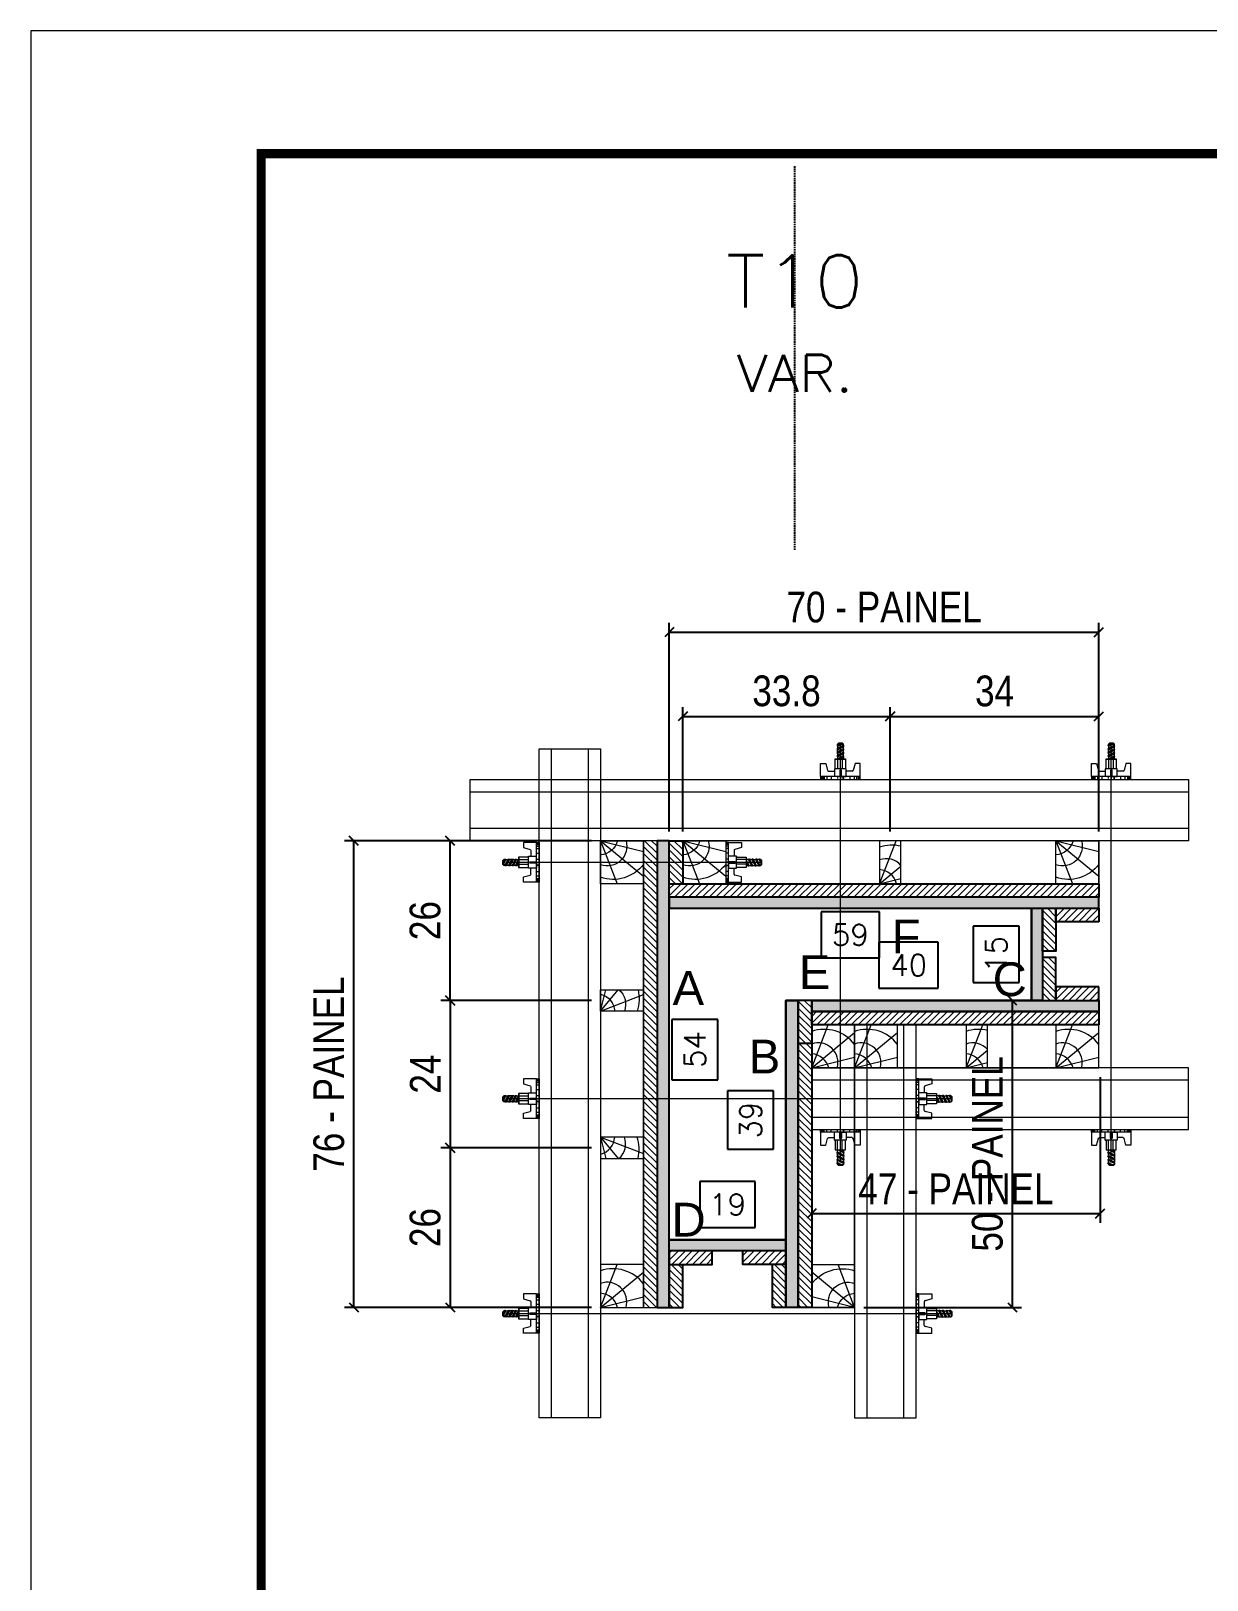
# Model space of a CAD drawing. Extents: x 14400 to 27878, y -21631 to 6985.
# Drawn here: x 14400 to 14783, y -9600 to -9095 of the extents above; entities that cross this region are included whole.
import ezdxf
from ezdxf.enums import TextEntityAlignment as Align

# ---------------------------------------------------------------- set-up
doc = ezdxf.new("R2010")
doc.units = 0
doc.linetypes.add('DASHED', pattern=[0.75, 0.5, -0.25])
doc.linetypes.add('HIDDEN', pattern=[0.375, 0.25, -0.125])
for name, color, linetype in [('CHAPA', 1, 'Continuous'), ('COTA', 241, 'Continuous'), ('MEIO_PONT', 93, 'Continuous'), ('Painéis', 200, 'Continuous'), ('SARRAFO', 251, 'Continuous'), ('Texto de Titulo', 7, 'Continuous'), ('Texto Qtd Sarr', 242, 'Continuous'), ('TEXTO_GERAL', 7, 'Continuous')]:
    doc.layers.add(name, color=color, linetype=linetype)
for name, color, linetype, lineweight in [('Folhas', 255, 'Continuous', 9), ('Hachura', 251, 'Continuous', 9), ('Madeira', 126, 'Continuous', 18), ('Perfil Metálico', 224, 'Continuous', 18), ('SARRAFO DE PRESSAO', 251, 'DASHED', 9), ('Texto Seção', 7, 'Continuous', 15)]:
    doc.layers.add(name, color=color, linetype=linetype, lineweight=lineweight)
doc.styles.add('ARIAL', font='arial.ttf')
doc.styles.add('COTA TECNICA 2X', font='techl___.ttf', dxfattribs={"height": 10})
doc.styles.add('ROMANS', font='romans.shx')
doc.dimstyles.new('SECAO PILAR', dxfattribs={"dimtxt": 10, "dimasz": 3, "dimexe": 3, "dimexo": 3, "dimgap": 3, "dimtad": 1, "dimdec": 1, "dimlfac": 0.5, "dimzin": 12, "dimdsep": 46, "dimtxsty": 'COTA TECNICA 2X', "dimblk1": 'OBLIQUE', "dimblk2": 'OBLIQUE', "dimsah": 1, "dimcen": 0.9, "dimclrd": 256, "dimclre": 256, "dimclrt": 256, "dimadec": 1, "dimazin": 3, "dimtfac": 1, "dimtdec": 1, "dimtmove": 0, "dimatfit": 3, "dimfxl": 1, "dimtolj": 1, "dimtzin": 12, "dimarcsym": 0})
doc.dimstyles.new('SECÇÃO 2', dxfattribs={"dimtxt": 7, "dimasz": 6, "dimexe": 0.18, "dimexo": 2, "dimgap": -4, "dimtad": 3, "dimdec": 1, "dimlfac": 0.5, "dimzin": 12, "dimdsep": 46, "dimtxsty": 'ROMANS', "dimblk": 'ARCHTICK', "dimcen": 0.09, "dimse1": 1, "dimse2": 1, "dimsd1": 1, "dimsd2": 1, "dimclrd": 180, "dimclre": 5, "dimclrt": 1, "dimadec": 0, "dimazin": 3, "dimtfac": 1, "dimtdec": 1, "dimtofl": 0, "dimtmove": 0, "dimatfit": 3, "dimldrblk": 'ARCHTICK', "dimfxl": 1, "dimtolj": 1, "dimtzin": 0, "dimarcsym": 0})
pattern_1 = [(135, (-8283.431, -219.1968), (-1.12253202, -1.12253202), [])]
pattern_2 = [(225, (5155.0253, -32252.9568), (1.12253202, -1.12253202), [])]
pattern_3 = [(45, (23871.929, 13424.2595), (-1.12253202, 1.12253202), [])]
pattern_4 = [(315, (37633.3853, -18613.1005), (1.12253202, 1.12253202), [])]
pattern_5 = [(135, (-8275.031, -235.1968), (-1.12253202, -1.12253202), [])]

# ---------------------------------------------------------------- blocks, each defined once
blk = doc.blocks.new('9999999999')
at = {"layer": 'Folhas'}
blk.add_lwpolyline([(98138.98, 34190.21), (99623.98, 34190.21), (99623.98, 35240.21), (98138.98, 35240.21)], close=True, dxfattribs=at)
at = {"layer": 'Folhas', "color": 30, "const_width": 3}
blk.add_lwpolyline([(98213.98, 34230.21), (99583.98, 34230.21), (99583.98, 35200.21), (98213.98, 35200.21)], close=True, dxfattribs=at)
blk = doc.blocks.new('PONTALETE')
at = {"layer": 'Madeira'}
for q in [(2.71, 7), (7, 5.76), (7, 1.74)]:
    blk.add_line((0, 0), q, dxfattribs=at)
blk.add_lwpolyline([(0, 0), (7, 0), (7, 7), (0, 7)], close=True, dxfattribs=at)
for centre, radius, start, end in [((2.04, 0.06), 6.23, 37.2818, 109.0913), ((1.09, 0.9), 3.19, 343.603, 109.9847), ((-0.21, -0.78), 3.09, 14.6322, 86.0383)]:
    blk.add_arc(centre, radius, start, end, dxfattribs=at)
blk = doc.blocks.new('*D2696')
at = {"layer": 'COTA', "color": 180, "lineweight": -2, "transparency": 16777216}
for p, q in [((14623.78, -9417.32), (14608.78, -9417.32)), ((14608.78, -9417.32), (14608.78, -9436.98)), ((14623.78, -9436.98), (14623.78, -9417.32)), ((14608.78, -9436.98), (14623.78, -9436.98))]:
    blk.add_line(p, q, dxfattribs=at)
at = {"layer": 'Defpoints', "color": 0, "transparency": 16777216}
for p in [(14607.98, -9381.15), (14627.78, -9381.15), (14607.98, -9489.15)]:
    blk.add_point(p, dxfattribs=at)
at = {"layer": 'COTA', "color": 1, "transparency": 16777216, "insert": (14616.28, -9427.15), "char_height": 7, "attachment_point": 5, "rotation": 90, "style": 'ROMANS'}
blk.add_mtext('\\A1;54', dxfattribs=at)
blk = doc.blocks.new('_ArchTick')
at = {"color": 0, "linetype": 'ByBlock', "const_width": 0.15}
blk.add_lwpolyline([(-0.5, -0.5), (0.5, 0.5)], dxfattribs=at)
blk = doc.blocks.new('*D2697')
at = {"layer": 'COTA', "color": 180, "lineweight": -2, "transparency": 16777216}
for p, q in [((14676.48, -9382.28), (14657.48, -9382.28)), ((14657.48, -9382.28), (14657.48, -9397.28)), ((14676.48, -9397.28), (14676.48, -9382.28)), ((14657.48, -9397.28), (14676.48, -9397.28))]:
    blk.add_line(p, q, dxfattribs=at)
at = {"layer": 'Defpoints', "color": 0, "transparency": 16777216}
for p in [(14607.98, -9381.15), (14725.98, -9381.15), (14725.98, -9401.28)]:
    blk.add_point(p, dxfattribs=at)
at = {"layer": 'COTA', "color": 1, "transparency": 16777216, "insert": (14666.98, -9389.78), "char_height": 7, "attachment_point": 5, "style": 'ROMANS'}
blk.add_mtext('\\A1;59', dxfattribs=at)
blk = doc.blocks.new('*D2698')
at = {"layer": 'COTA', "color": 180, "lineweight": -2, "transparency": 16777216}
for p, q in [((14695.64, -9392.15), (14676.31, -9392.15)), ((14676.31, -9392.15), (14676.31, -9407.15)), ((14695.64, -9407.15), (14695.64, -9392.15)), ((14676.31, -9407.15), (14695.64, -9407.15))]:
    blk.add_line(p, q, dxfattribs=at)
at = {"layer": 'Defpoints', "color": 0, "transparency": 16777216}
for p in [(14645.98, -9411.15), (14725.98, -9411.15), (14725.98, -9411.15)]:
    blk.add_point(p, dxfattribs=at)
at = {"layer": 'COTA', "color": 1, "transparency": 16777216, "insert": (14685.98, -9399.65), "char_height": 7, "attachment_point": 5, "style": 'ROMANS'}
blk.add_mtext('\\A1;40', dxfattribs=at)
blk = doc.blocks.new('*D2699')
at = {"layer": 'COTA', "color": 180, "lineweight": -2, "transparency": 16777216}
for p, q in [((14721.98, -9386.98), (14706.98, -9386.98)), ((14706.98, -9386.98), (14706.98, -9405.32)), ((14721.98, -9405.32), (14721.98, -9386.98)), ((14706.98, -9405.32), (14721.98, -9405.32))]:
    blk.add_line(p, q, dxfattribs=at)
at = {"layer": 'Defpoints', "color": 0, "transparency": 16777216}
for p in [(14725.98, -9381.15), (14725.98, -9411.15), (14725.98, -9411.15)]:
    blk.add_point(p, dxfattribs=at)
at = {"layer": 'COTA', "color": 1, "transparency": 16777216, "insert": (14714.48, -9396.15), "char_height": 7, "attachment_point": 5, "rotation": 90, "style": 'ROMANS'}
blk.add_mtext('\\A1;15', dxfattribs=at)
blk = doc.blocks.new('*D2700')
at = {"layer": 'COTA', "color": 180, "lineweight": -2, "transparency": 16777216}
for p, q in [((14635.98, -9470.15), (14617.98, -9470.15)), ((14617.98, -9470.15), (14617.98, -9485.15)), ((14635.98, -9485.15), (14635.98, -9470.15)), ((14617.98, -9485.15), (14635.98, -9485.15))]:
    blk.add_line(p, q, dxfattribs=at)
at = {"layer": 'Defpoints', "color": 0, "transparency": 16777216}
for p in [(14607.98, -9489.15), (14607.98, -9489.15), (14645.98, -9489.15)]:
    blk.add_point(p, dxfattribs=at)
at = {"layer": 'COTA', "color": 1, "transparency": 16777216, "insert": (14626.98, -9477.65), "char_height": 7, "attachment_point": 5, "style": 'ROMANS'}
blk.add_mtext('\\A1;19', dxfattribs=at)
blk = doc.blocks.new('C')
at = {"layer": 'Hachura', "color": 0}
for p, q in [((0, 3.22), (0, -3.22)), ((0.45, 3.22), (0, 3.22)), ((0.46, 3.16), (0, 3.16)), ((0.46, 3.05), (0, 3.05)), ((0.46, 2.88), (0, 2.88)), ((0, 2.75), (0, -1.16)), ((0.46, 2.65), (0, 2.65)), ((0.45, -3.23), (0.45, 3.22)), ((0.45, 3.22), (2.58, 3.22)), ((2.58, 3.22), (2.58, 2.39)), ((0.46, 2.23), (0, 2.23)), ((0.46, 1.51), (0, 1.51)), ((0.39, 0.49), (0.17, 0.49)), ((1.74, 0.97), (0.45, 0.97)), ((1.45, 0.1), (0.45, 0.1)), ((1.35, 1.94), (1.35, 0.96)), ((2.58, 2.39), (1.47, 2.09)), ((1.74, -0.97), (1.74, 0.97)), ((1.74, 0.97), (1.74, 0.84)), ((1.74, 0.97), (1.74, 0.84)), ((1.74, 0.84), (3.35, 0.84)), ((3.35, 0.45), (1.74, 0.45)), ((3.32, 0.84), (3.32, -0.84)), ((3.35, 0.84), (3.35, -0.84)), ((3.68, 0.45), (3.35, 0.45)), ((3.84, -0.52), (3.35, 0.45)), ((3.35, 0.06), (3.67, -0.57)), ((3.68, 0.45), (4.16, -0.52)), ((3.72, 0.5), (4.25, -0.57)), ((4.37, -0.55), (3.83, 0.53)), ((4.15, 0.45), (3.93, 0.45)), ((4.42, -0.52), (3.93, 0.45)), ((4.15, 0.45), (4.26, 0.45)), ((4.26, 0.45), (4.74, -0.52)), ((4.3, 0.5), (4.83, -0.57)), ((4.95, -0.55), (4.41, 0.53)), ((4.51, 0.45), (4.84, 0.45)), ((5, -0.52), (4.51, 0.45)), ((4.84, 0.45), (5.32, -0.52)), ((4.88, 0.5), (5.41, -0.57)), ((5.53, -0.55), (4.99, 0.53)), ((5.58, -0.52), (5.09, 0.45)), ((5.42, 0.45), (5.09, 0.45)), ((5.58, -0.52), (5.09, 0.45)), ((5.42, 0.45), (5.74, -0.19)), ((5.46, 0.5), (5.74, -0.07)), ((5.74, 0.19), (5.57, 0.53)), ((5.74, 0.32), (5.68, 0.45)), ((5.68, 0.45), (5.74, 0.45)), ((5.74, 0.45), (5.9, 0.29)), ((5.74, 0.45), (5.74, -0.52)), ((5.9, -0.36), (5.9, 0.29)), ((0.45, 0), (0, 0)), ((0.46, -1.52), (0, -1.52)), ((0.46, -2.23), (0, -2.23)), ((0.08, -0.48), (0.29, -0.48)), ((0.29, -0.48), (0.4, -0.48)), ((0.45, 0), (0.45, -0.97)), ((0.45, -0.16), (1.45, -0.16)), ((0.45, -0.65), (0.45, -0.32)), ((0.45, -3.23), (0.45, -0.65)), ((0.45, -0.97), (1.74, -0.97)), ((1.35, -1.94), (1.35, -0.97)), ((2.58, -2.39), (1.47, -2.1)), ((3.35, -0.32), (1.74, -0.32)), ((3.35, -0.84), (1.74, -0.84)), ((2.58, -3.23), (2.58, -2.39)), ((3.35, -0.07), (3.58, -0.52)), ((3.35, -0.52), (3.58, -0.52)), ((3.84, -0.52), (4.16, -0.52)), ((4.42, -0.52), (4.74, -0.52)), ((4.63, -0.52), (4.74, -0.52)), ((5, -0.52), (5.32, -0.52)), ((5.58, -0.52), (5.74, -0.52)), ((5.74, -0.52), (5.9, -0.36)), ((5.74, -0.52), (5.74, -0.52)), ((0.46, -2.65), (0, -2.65)), ((0.46, -2.88), (0, -2.88)), ((0.46, -3.05), (0, -3.05)), ((0.46, -3.16), (0, -3.16)), ((0, -3.22), (2.57, -3.22))]:
    blk.add_line(p, q, dxfattribs=at)
for centre, radius, start, end in [((1.52, 1.94), 0.161, 104.7436, 180), ((1.44, -0.03), 0.129, 272.695, 87.305), ((3.81, 0.39), 0.143, 25.5688, 154.4312), ((4.39, 0.39), 0.143, 25.5688, 154.4312), ((4.97, 0.39), 0.143, 25.5688, 154.4312), ((5.55, 0.39), 0.143, 25.5688, 154.4312), ((0.17, -0.37), 0.174, 221.744, 317.8592), ((1.52, -1.94), 0.161, 180, 255.2564), ((3.71, -0.4), 0.174, 222.1408, 318.256), ((4.29, -0.4), 0.174, 222.1408, 318.256), ((4.87, -0.4), 0.174, 222.1408, 318.256), ((5.45, -0.4), 0.174, 222.1408, 318.256), ((5.61, -0.4), 0.174, 317.8592, 318.256)]:
    blk.add_arc(centre, radius, start, end, dxfattribs=at)
blk = doc.blocks.new('titulo1')
at = {"layer": 'Defpoints', "color": 252, "linetype": 'HIDDEN', "ltscale": 2}
blk.add_line((0, 0), (0, 125), dxfattribs=at)
at = {"layer": 'Defpoints', "style": 'ROMANS', "oblique": 15}
blk.add_attdef('FOLHA', text='', height=10, dxfattribs=at).set_placement((0, 15.58), align=Align.MIDDLE_CENTER)
at = {"layer": 'Texto Qtd Sarr', "color": 3, "style": 'ROMANS', "oblique": 15}
for tag, height, p in [('TITULO', 17, (0, 71.45)), ('SEÇÃO', 12, (0, 41.55))]:
    blk.add_attdef(tag, text='', height=height, dxfattribs=at).set_placement(p, align=Align.MIDDLE_CENTER)
blk = doc.blocks.new('_Oblique')
at = {"color": 0, "linetype": 'ByBlock', "lineweight": -2}
blk.add_line((-0.5, -0.5), (0.5, 0.5), dxfattribs=at)
blk = doc.blocks.new('*D2701')
at = {"layer": 'COTA', "lineweight": -2, "transparency": 16777216}
for p, q in [((14582.58, -9359.15), (14502.18, -9359.15)), ((14505.18, -9511.15), (14505.18, -9359.15)), ((14582.58, -9511.15), (14502.18, -9511.15))]:
    blk.add_line(p, q, dxfattribs=at)
at = {"layer": 'Defpoints', "color": 0, "transparency": 16777216}
for p in [(14505.18, -9359.15), (14585.58, -9359.15), (14585.58, -9511.15)]:
    blk.add_point(p, dxfattribs=at)
at = {"layer": 'COTA', "lineweight": -2, "transparency": 16777216, "xscale": 3, "yscale": 3, "zscale": 3}
for p, rotation in [((14505.18, -9359.15), 90), ((14505.18, -9511.15), 270)]:
    blk.add_blockref('_Oblique', p, dxfattribs=dict(at, rotation=rotation))
at = {"layer": 'COTA', "transparency": 16777216, "insert": (14497.07, -9435.15), "char_height": 10, "attachment_point": 5, "rotation": 90, "style": 'COTA TECNICA 2X'}
blk.add_mtext('\\A1;76 - PAINEL', dxfattribs=at)
blk = doc.blocks.new('*D2702')
at = {"layer": 'COTA', "lineweight": -2, "transparency": 16777216}
for p, q in [((14607.98, -9356.15), (14607.98, -9288.17)), ((14747.98, -9356.15), (14747.98, -9288.17)), ((14607.98, -9291.17), (14747.98, -9291.17))]:
    blk.add_line(p, q, dxfattribs=at)
at = {"layer": 'Defpoints', "color": 0, "transparency": 16777216}
for p in [(14747.98, -9291.17), (14607.98, -9359.15), (14747.98, -9359.15)]:
    blk.add_point(p, dxfattribs=at)
at = {"layer": 'COTA', "lineweight": -2, "transparency": 16777216, "xscale": 3, "yscale": 3, "zscale": 3, "rotation": 180}
blk.add_blockref('_Oblique', (14607.98, -9291.17), dxfattribs=at)
at = {"layer": 'COTA', "lineweight": -2, "transparency": 16777216, "xscale": 3, "yscale": 3, "zscale": 3}
blk.add_blockref('_Oblique', (14747.98, -9291.17), dxfattribs=at)
at = {"layer": 'COTA', "transparency": 16777216, "insert": (14677.98, -9283.07), "char_height": 10, "attachment_point": 5, "style": 'COTA TECNICA 2X'}
blk.add_mtext('\\A1;70 - PAINEL', dxfattribs=at)
blk = doc.blocks.new('*D2703')
at = {"layer": 'COTA', "lineweight": -2, "transparency": 16777216}
for p, q in [((14688.98, -9411.15), (14722.77, -9411.15)), ((14719.77, -9511.15), (14719.77, -9411.15)), ((14671.38, -9511.15), (14722.77, -9511.15))]:
    blk.add_line(p, q, dxfattribs=at)
at = {"layer": 'Defpoints', "color": 0, "transparency": 16777216}
for p in [(14685.98, -9411.15), (14719.77, -9411.15), (14668.38, -9511.15)]:
    blk.add_point(p, dxfattribs=at)
at = {"layer": 'COTA', "lineweight": -2, "transparency": 16777216, "xscale": 3, "yscale": 3, "zscale": 3}
for p, rotation in [((14719.77, -9411.15), 90), ((14719.77, -9511.15), 270)]:
    blk.add_blockref('_Oblique', p, dxfattribs=dict(at, rotation=rotation))
at = {"layer": 'COTA', "transparency": 16777216, "insert": (14711.66, -9461.15), "char_height": 10, "attachment_point": 5, "rotation": 90, "style": 'COTA TECNICA 2X'}
blk.add_mtext('\\A1;50 - PAINEL', dxfattribs=at)
blk = doc.blocks.new('*D2704')
at = {"layer": 'COTA', "lineweight": -2, "transparency": 16777216}
for p, q in [((14748.38, -9436.15), (14748.38, -9483.6)), ((14654.38, -9456.15), (14654.38, -9483.6)), ((14654.38, -9480.6), (14748.38, -9480.6))]:
    blk.add_line(p, q, dxfattribs=at)
at = {"layer": 'Defpoints', "color": 0, "transparency": 16777216}
for p in [(14748.38, -9433.15), (14654.38, -9453.15), (14748.38, -9480.6)]:
    blk.add_point(p, dxfattribs=at)
at = {"layer": 'COTA', "lineweight": -2, "transparency": 16777216, "xscale": 3, "yscale": 3, "zscale": 3, "rotation": 180}
blk.add_blockref('_Oblique', (14654.38, -9480.6), dxfattribs=at)
at = {"layer": 'COTA', "lineweight": -2, "transparency": 16777216, "xscale": 3, "yscale": 3, "zscale": 3}
blk.add_blockref('_Oblique', (14748.38, -9480.6), dxfattribs=at)
at = {"layer": 'COTA', "transparency": 16777216, "insert": (14701.38, -9472.53), "char_height": 10, "attachment_point": 5, "style": 'COTA TECNICA 2X'}
blk.add_mtext('\\A1;47 - PAINEL', dxfattribs=at)
blk = doc.blocks.new('MEIO PONTALETE')
at = {"layer": 'Madeira'}
for q in [(2.71, 7), (3.5, 2.88), (3.5, 0.87)]:
    blk.add_line((0, 0), q, dxfattribs=at)
blk.add_lwpolyline([(0, 0), (3.5, 0), (3.5, 7), (0, 7)], close=True, dxfattribs=at)
for centre, radius, start, end in [((2.04, 0.06), 6.23, 76.4499, 109.0913), ((1.09, 0.9), 3.19, 40.9063, 109.9847), ((-0.21, -0.78), 3.09, 14.6322, 86.0383)]:
    blk.add_arc(centre, radius, start, end, dxfattribs=at)
blk = doc.blocks.new('*D2705')
at = {"layer": 'COTA', "lineweight": -2, "transparency": 16777216}
for p, q in [((14562.58, -9359.15), (14533.54, -9359.15)), ((14536.54, -9411.15), (14536.54, -9359.15)), ((14582.58, -9411.15), (14533.54, -9411.15))]:
    blk.add_line(p, q, dxfattribs=at)
at = {"layer": 'Defpoints', "color": 0, "transparency": 16777216}
for p in [(14536.54, -9359.15), (14565.58, -9359.15), (14585.58, -9411.15)]:
    blk.add_point(p, dxfattribs=at)
at = {"layer": 'COTA', "lineweight": -2, "transparency": 16777216, "xscale": 3, "yscale": 3, "zscale": 3}
for p, rotation in [((14536.54, -9359.15), 90), ((14536.54, -9411.15), 270)]:
    blk.add_blockref('_Oblique', p, dxfattribs=dict(at, rotation=rotation))
at = {"layer": 'COTA', "transparency": 16777216, "insert": (14528.44, -9385.15), "char_height": 10, "attachment_point": 5, "rotation": 90, "style": 'COTA TECNICA 2X'}
blk.add_mtext('\\A1;26', dxfattribs=at)
blk = doc.blocks.new('*D2694')
at = {"layer": 'COTA', "lineweight": -2, "transparency": 16777216}
for p, q in [((14612.38, -9356.15), (14612.38, -9315.61)), ((14679.98, -9356.15), (14679.98, -9315.61)), ((14612.38, -9318.61), (14679.98, -9318.61))]:
    blk.add_line(p, q, dxfattribs=at)
at = {"layer": 'Defpoints', "color": 0, "transparency": 16777216}
for p in [(14679.98, -9318.61), (14612.38, -9359.15), (14679.98, -9359.15)]:
    blk.add_point(p, dxfattribs=at)
at = {"layer": 'COTA', "lineweight": -2, "transparency": 16777216, "xscale": 3, "yscale": 3, "zscale": 3, "rotation": 180}
blk.add_blockref('_Oblique', (14612.38, -9318.61), dxfattribs=at)
at = {"layer": 'COTA', "lineweight": -2, "transparency": 16777216, "xscale": 3, "yscale": 3, "zscale": 3}
blk.add_blockref('_Oblique', (14679.98, -9318.61), dxfattribs=at)
at = {"layer": 'COTA', "transparency": 16777216, "insert": (14646.18, -9310.36), "char_height": 10, "attachment_point": 5, "style": 'COTA TECNICA 2X'}
blk.add_mtext('\\A1;33.8', dxfattribs=at)
blk = doc.blocks.new('*D2695')
at = {"layer": 'COTA', "lineweight": -2, "transparency": 16777216}
for p, q in [((14679.98, -9356.15), (14679.98, -9315.61)), ((14747.98, -9356.15), (14747.98, -9315.61)), ((14679.98, -9318.61), (14747.98, -9318.61))]:
    blk.add_line(p, q, dxfattribs=at)
at = {"layer": 'Defpoints', "color": 0, "transparency": 16777216}
for p in [(14747.98, -9318.61), (14679.98, -9359.15), (14747.98, -9359.15)]:
    blk.add_point(p, dxfattribs=at)
at = {"layer": 'COTA', "lineweight": -2, "transparency": 16777216, "xscale": 3, "yscale": 3, "zscale": 3, "rotation": 180}
blk.add_blockref('_Oblique', (14679.98, -9318.61), dxfattribs=at)
at = {"layer": 'COTA', "lineweight": -2, "transparency": 16777216, "xscale": 3, "yscale": 3, "zscale": 3}
blk.add_blockref('_Oblique', (14747.98, -9318.61), dxfattribs=at)
at = {"layer": 'COTA', "transparency": 16777216, "insert": (14713.98, -9310.39), "char_height": 10, "attachment_point": 5, "style": 'COTA TECNICA 2X'}
blk.add_mtext('\\A1;34', dxfattribs=at)
blk = doc.blocks.new('*D2706')
at = {"layer": 'COTA', "color": 180, "lineweight": -2, "transparency": 16777216}
for p, q in [((14641.98, -9440.65), (14626.98, -9440.65)), ((14626.98, -9440.65), (14626.98, -9459.65)), ((14641.98, -9459.65), (14641.98, -9440.65)), ((14626.98, -9459.65), (14641.98, -9459.65))]:
    blk.add_line(p, q, dxfattribs=at)
at = {"layer": 'Defpoints', "color": 0, "transparency": 16777216}
for p in [(14645.98, -9411.15), (14645.98, -9411.15), (14645.98, -9489.15)]:
    blk.add_point(p, dxfattribs=at)
at = {"layer": 'COTA', "color": 1, "transparency": 16777216, "insert": (14634.48, -9450.15), "char_height": 7, "attachment_point": 5, "rotation": 90, "style": 'ROMANS'}
blk.add_mtext('\\A1;39', dxfattribs=at)
blk = doc.blocks.new('*D3049')
at = {"layer": 'COTA', "lineweight": -2, "transparency": 16777216}
for p, q in [((14582.58, -9411.15), (14533.54, -9411.15)), ((14536.54, -9411.15), (14536.54, -9459.15)), ((14582.58, -9459.15), (14533.54, -9459.15))]:
    blk.add_line(p, q, dxfattribs=at)
at = {"layer": 'Defpoints', "color": 0, "transparency": 16777216}
for p in [(14585.58, -9411.15), (14536.54, -9459.15), (14585.58, -9459.15)]:
    blk.add_point(p, dxfattribs=at)
at = {"layer": 'COTA', "lineweight": -2, "transparency": 16777216, "xscale": 3, "yscale": 3, "zscale": 3}
for p, rotation in [((14536.54, -9411.15), 90), ((14536.54, -9459.15), 270)]:
    blk.add_blockref('_Oblique', p, dxfattribs=dict(at, rotation=rotation))
at = {"layer": 'COTA', "transparency": 16777216, "insert": (14528.47, -9435.15), "char_height": 10, "attachment_point": 5, "rotation": 90, "style": 'COTA TECNICA 2X'}
blk.add_mtext('\\A1;24', dxfattribs=at)
blk = doc.blocks.new('*D3050')
at = {"layer": 'COTA', "lineweight": -2, "transparency": 16777216}
for p, q in [((14582.58, -9459.15), (14533.54, -9459.15)), ((14536.54, -9459.15), (14536.54, -9511.15)), ((14582.58, -9511.15), (14533.54, -9511.15))]:
    blk.add_line(p, q, dxfattribs=at)
at = {"layer": 'Defpoints', "color": 0, "transparency": 16777216}
for p in [(14585.58, -9459.15), (14536.54, -9511.15), (14585.58, -9511.15)]:
    blk.add_point(p, dxfattribs=at)
at = {"layer": 'COTA', "lineweight": -2, "transparency": 16777216, "xscale": 3, "yscale": 3, "zscale": 3}
for p, rotation in [((14536.54, -9459.15), 90), ((14536.54, -9511.15), 270)]:
    blk.add_blockref('_Oblique', p, dxfattribs=dict(at, rotation=rotation))
at = {"layer": 'COTA', "transparency": 16777216, "insert": (14528.44, -9485.15), "char_height": 10, "attachment_point": 5, "rotation": 90, "style": 'COTA TECNICA 2X'}
blk.add_mtext('\\A1;26', dxfattribs=at)

msp = doc.modelspace()

# ---------------------------------------------------------------- hatches: boundary and pattern name
at = {"layer": 'Hachura'}
h = msp.add_hatch(dxfattribs=at)
h.set_pattern_fill('ANSI31', color=256, scale=0.5, angle=90, style=0)
h.set_pattern_definition(pattern_5)
h.paths.add_polyline_path([(14599.577, -9511.149), (14603.977, -9511.149), (14603.977, -9359.149), (14599.577, -9359.149)])
h = msp.add_hatch(color=256, dxfattribs=at)
h.dxf.hatch_style = 1
h.paths.add_polyline_path([(14607.977, -9359.149), (14603.977, -9359.149), (14603.977, -9511.149), (14607.977, -9511.149)])
h = msp.add_hatch(dxfattribs=at)
h.set_pattern_fill('ANSI31', color=256, scale=0.5, angle=90, style=0)
h.set_pattern_definition([(135, (-8283.431, -235.1968), (-1.12253202, -1.12253202), [])])
h.paths.add_polyline_path([(14607.977, -9373.149), (14612.377, -9373.149), (14612.377, -9359.149), (14607.977, -9359.149)])
h = msp.add_hatch(dxfattribs=at)
h.set_pattern_fill('ANSI31', color=256, scale=0.5, angle=180, style=0)
h.set_pattern_definition([(225, (5155.0253, -32268.9568), (1.12253202, -1.12253202), [])])
h.paths.add_polyline_path([(14747.977, -9377.549), (14747.977, -9373.149), (14607.977, -9373.149), (14607.977, -9377.549)])
h = msp.add_hatch(color=256, dxfattribs=at)
h.dxf.hatch_style = 1
h.paths.add_polyline_path([(14607.977, -9377.549), (14607.977, -9381.149), (14747.977, -9381.149), (14747.977, -9377.549)])
h = msp.add_hatch(color=256, dxfattribs=at)
h.dxf.hatch_style = 1
h.paths.add_polyline_path([(14729.577, -9411.149), (14725.977, -9411.149), (14725.977, -9381.149), (14729.577, -9381.149)])
h = msp.add_hatch(color=256, dxfattribs=at)
h.dxf.hatch_style = 1
h.paths.add_polyline_path([(14729.577, -9411.149), (14725.977, -9411.149), (14725.977, -9381.149), (14729.577, -9381.149)])
h = msp.add_hatch(dxfattribs=at)
h.set_pattern_fill('ANSI31', color=256, scale=0.5, angle=-90, style=0)
h.set_pattern_definition(pattern_4)
h.paths.add_polyline_path([(14733.977, -9381.149), (14729.577, -9381.149), (14729.577, -9395.149), (14733.977, -9395.149)])
h = msp.add_hatch(dxfattribs=at)
h.set_pattern_fill('ANSI31', color=256, scale=0.5, style=0)
h.set_pattern_definition(pattern_3)
h.paths.add_polyline_path([(14733.977, -9381.149), (14733.977, -9385.549), (14747.977, -9385.549), (14747.977, -9381.149)])
h = msp.add_hatch(dxfattribs=at)
h.set_pattern_fill('ANSI31', color=256, scale=0.5, angle=-90, style=0)
h.set_pattern_definition(pattern_4)
h.paths.add_polyline_path([(14733.977, -9411.149), (14729.577, -9411.149), (14729.577, -9397.149), (14733.977, -9397.149)])
h = msp.add_hatch(color=256, dxfattribs=at)
h.dxf.hatch_style = 1
h.paths.add_polyline_path([(14645.977, -9411.149), (14649.977, -9411.149), (14649.977, -9511.149), (14645.977, -9511.149)])
h = msp.add_hatch(dxfattribs=at)
h.set_pattern_fill('ANSI31', color=256, scale=0.5, angle=90, style=0)
h.set_pattern_definition(pattern_5)
h.paths.add_polyline_path([(14649.977, -9511.149), (14654.377, -9511.149), (14654.377, -9411.149), (14649.977, -9411.149)])
h = msp.add_hatch(color=256, dxfattribs=at)
h.dxf.hatch_style = 1
h.paths.add_polyline_path([(14654.377, -9414.749), (14654.377, -9411.149), (14747.977, -9411.149), (14747.977, -9414.749)])
h = msp.add_hatch(dxfattribs=at)
h.set_pattern_fill('ANSI31', color=256, scale=0.5, style=0)
h.set_pattern_definition(pattern_3)
h.paths.add_polyline_path([(14733.977, -9411.149), (14733.977, -9406.749), (14747.977, -9406.749), (14747.977, -9411.149)])
h = msp.add_hatch(dxfattribs=at)
h.set_pattern_fill('ANSI31', color=256, scale=0.5, style=0)
h.set_pattern_definition(pattern_3)
h.paths.add_polyline_path([(14654.377, -9414.749), (14654.377, -9419.149), (14747.977, -9419.149), (14747.977, -9414.749)])
h = msp.add_hatch(color=256, dxfattribs=at)
h.dxf.hatch_style = 1
h.paths.add_polyline_path([(14607.977, -9492.749), (14607.977, -9489.149), (14645.977, -9489.149), (14645.977, -9492.749)])
h = msp.add_hatch(dxfattribs=at)
h.set_pattern_fill('ANSI31', color=256, scale=0.5, angle=180, style=0)
h.set_pattern_definition(pattern_2)
h.paths.add_polyline_path([(14621.977, -9492.749), (14621.977, -9497.149), (14607.977, -9497.149), (14607.977, -9492.749)])
h = msp.add_hatch(dxfattribs=at)
h.set_pattern_fill('ANSI31', color=256, scale=0.5, angle=90, style=0)
h.set_pattern_definition(pattern_1)
h.paths.add_polyline_path([(14607.977, -9497.149), (14612.377, -9497.149), (14612.377, -9511.149), (14607.977, -9511.149)])
h = msp.add_hatch(dxfattribs=at)
h.set_pattern_fill('ANSI31', color=256, scale=0.5, angle=180, style=0)
h.set_pattern_definition(pattern_2)
h.paths.add_polyline_path([(14631.977, -9492.749), (14631.977, -9497.149), (14645.977, -9497.149), (14645.977, -9492.749)])
h = msp.add_hatch(dxfattribs=at)
h.set_pattern_fill('ANSI31', color=256, scale=0.5, angle=90, style=0)
h.set_pattern_definition(pattern_1)
h.paths.add_polyline_path([(14645.977, -9497.149), (14641.577, -9497.149), (14641.577, -9511.149), (14645.977, -9511.149)])

# ---------------------------------------------------------------- linework, layer by layer
at = {"layer": 'CHAPA'}
for points in [[(14607.977, -9359.149), (14603.977, -9359.149), (14603.977, -9511.149), (14607.977, -9511.149)], [(14729.577, -9411.149), (14725.977, -9411.149), (14725.977, -9381.149), (14729.577, -9381.149)], [(14729.577, -9411.149), (14725.977, -9411.149), (14725.977, -9381.149), (14729.577, -9381.149)], [(14645.977, -9411.149), (14649.977, -9411.149), (14649.977, -9511.149), (14645.977, -9511.149)]]:
    msp.add_lwpolyline(points, close=True, dxfattribs=at)
for points in [[(14607.977, -9377.549), (14607.977, -9381.149), (14747.977, -9381.149), (14747.977, -9377.549), (14607.977, -9377.549)], [(14654.377, -9414.749), (14654.377, -9411.149), (14747.977, -9411.149), (14747.977, -9414.749), (14654.377, -9414.749)], [(14607.977, -9492.749), (14607.977, -9489.149), (14645.977, -9489.149), (14645.977, -9492.749), (14607.977, -9492.749)]]:
    msp.add_lwpolyline(points, dxfattribs=at)
at = {"layer": 'Hachura'}
for p, q in [((14663.724, -9463.949), (14663.731, -9327.348)), ((14751.97, -9463.949), (14751.976, -9327.348)), ((14554.777, -9366.148), (14638.178, -9366.152)), ((14554.777, -9443.148), (14700.178, -9443.155)), ((14554.777, -9513.149), (14700.178, -9513.156))]:
    msp.add_line(p, q, dxfattribs=at)
msp.add_lwpolyline([(14599.577, -9359.149), (14599.577, -9511.149), (14603.977, -9511.149), (14603.977, -9359.149)], close=True, dxfattribs=at)
at = {"layer": 'Madeira'}
for points in [[(14585.577, -9511.149), (14599.577, -9511.149), (14599.577, -9359.149), (14585.577, -9359.149)], [(14747.977, -9373.149), (14747.977, -9359.149), (14612.377, -9359.149), (14612.377, -9373.149)], [(14654.377, -9511.149), (14668.377, -9511.149), (14668.377, -9419.149), (14654.377, -9419.149)], [(14747.977, -9433.149), (14747.977, -9419.149), (14668.377, -9419.149), (14668.377, -9433.149)]]:
    msp.add_lwpolyline(points, close=True, dxfattribs=at)
at = {"layer": 'Painéis'}
msp.add_lwpolyline([(14725.977, -9411.149), (14645.977, -9411.149), (14645.977, -9489.149), (14607.977, -9489.149), (14607.977, -9381.149), (14725.977, -9381.149), (14725.977, -9411.149)], dxfattribs=at)
at = {"layer": 'Perfil Metálico'}
for points in [[(14565.577, -9329.149), (14585.577, -9329.149), (14585.577, -9547.149), (14565.577, -9547.149)], [(14581.577, -9547.149), (14569.577, -9547.149), (14569.577, -9329.149), (14581.577, -9329.149)], [(14777.122, -9339.149), (14777.122, -9359.149), (14543.122, -9359.149), (14543.122, -9339.149)], [(14543.122, -9355.149), (14543.122, -9343.149), (14777.122, -9343.149), (14777.122, -9355.149)], [(14688.377, -9419.149), (14668.377, -9419.149), (14668.377, -9547.149), (14688.377, -9547.149)], [(14672.377, -9547.149), (14684.377, -9547.149), (14684.377, -9419.149), (14672.377, -9419.149)], [(14777.122, -9453.149), (14777.122, -9433.149), (14654.377, -9433.149), (14654.377, -9453.149)], [(14654.377, -9437.149), (14654.377, -9449.149), (14777.122, -9449.149), (14777.122, -9437.149)]]:
    msp.add_lwpolyline(points, close=True, dxfattribs=at)
at = {"layer": 'SARRAFO'}
msp.add_line((14654.377, -9425.149), (14649.977, -9425.149), dxfattribs=at)
for points in [[(14607.977, -9373.149), (14607.977, -9359.149), (14612.377, -9359.149), (14612.377, -9373.149)], [(14607.977, -9377.549), (14607.977, -9373.149), (14747.977, -9373.149), (14747.977, -9377.549)], [(14654.377, -9411.149), (14654.377, -9511.149), (14649.977, -9511.149), (14649.977, -9411.149)], [(14607.977, -9492.749), (14607.977, -9497.149), (14621.977, -9497.149), (14621.977, -9492.749)], [(14607.977, -9497.149), (14607.977, -9511.149), (14612.377, -9511.149), (14612.377, -9497.149)], [(14645.977, -9492.749), (14645.977, -9497.149), (14631.977, -9497.149), (14631.977, -9492.749)], [(14645.977, -9497.149), (14645.977, -9511.149), (14641.577, -9511.149), (14641.577, -9497.149)]]:
    msp.add_lwpolyline(points, dxfattribs=at)
for points in [[(14729.577, -9395.149), (14729.577, -9381.149), (14733.977, -9381.149), (14733.977, -9395.149)], [(14747.977, -9385.549), (14733.977, -9385.549), (14733.977, -9381.149), (14747.977, -9381.149)], [(14729.577, -9397.149), (14729.577, -9411.149), (14733.977, -9411.149), (14733.977, -9397.149)], [(14747.977, -9406.749), (14733.977, -9406.749), (14733.977, -9411.149), (14747.977, -9411.149)], [(14747.977, -9419.149), (14654.377, -9419.149), (14654.377, -9414.749), (14747.977, -9414.749)]]:
    msp.add_lwpolyline(points, close=True, dxfattribs=at)

# ---------------------------------------------------------------- block references
at = {"layer": 'Hachura', "linetype": 'Continuous', "yscale": 2, "zscale": 2}
for p, xscale, rotation in [((14663.724, -9339.149), 2, 89.99999999999999), ((14751.97, -9339.149), 2, 89.99999999999999), ((14663.724, -9453.149), -2, 90), ((14751.97, -9453.149), -2, 90)]:
    msp.add_blockref('C', p, dxfattribs=dict(at, xscale=xscale, rotation=rotation))
for p, xscale in [((14565.577, -9366.149), -2), ((14626.377, -9366.149), 2), ((14565.577, -9443.149), -2), ((14688.377, -9443.149), 2), ((14565.577, -9513.15), -2), ((14688.377, -9513.15), 2)]:
    msp.add_blockref('C', p, dxfattribs=dict(at, xscale=xscale))
at = {"layer": 'MEIO_PONT'}
for name, p, xscale, yscale, zscale, rotation in [('PONTALETE', (14585.577, -9359.149), -2, 2, 2, 180), ('PONTALETE', (14612.377, -9359.149), -2, 2, 2, 180), ('PONTALETE', (14733.977, -9359.149), -2, 2, 2, 180), ('MEIO PONTALETE', (14585.577, -9414.649), -1.999999997962732, 1.999999997962732, 1.999999997962732, 270), ('MEIO PONTALETE', (14585.577, -9455.649), 1.999999997962732, 1.999999997962732, 1.999999997962732, 270)]:
    msp.add_blockref(name, p, dxfattribs=dict(at, xscale=xscale, yscale=yscale, zscale=zscale, rotation=rotation))
for name, p, xscale, yscale, zscale in [('MEIO PONTALETE', (14676.477, -9373.149), 1.999999997962732, 1.999999997962732, 1.999999997962732), ('PONTALETE', (14654.377, -9433.149), 2, 2, 2), ('PONTALETE', (14668.377, -9433.149), 2, 2, 2), ('MEIO PONTALETE', (14704.677, -9433.149), 1.999999997962732, 1.999999997962732, 1.999999997962732), ('PONTALETE', (14733.977, -9433.149), 2, 2, 2), ('PONTALETE', (14585.577, -9511.149), 2, 2, 2), ('PONTALETE', (14668.377, -9511.149), -2, 2, 2)]:
    msp.add_blockref(name, p, dxfattribs=dict(at, xscale=xscale, yscale=yscale, zscale=zscale))
at = {"layer": 'SARRAFO DE PRESSAO', "color": 6, "linetype": 'ByBlock'}
msp.add_blockref('9999999999', (-83739.011, -44335.529), dxfattribs=at)
at = {"layer": 'Texto Seção'}
ref = msp.add_blockref('titulo1', (14648.877, -9264.369), dxfattribs=at)
ref.add_attrib('TITULO', 'T10', dxfattribs={"layer": 'Texto de Titulo', "color": 7, "height": 17, "style": 'ROMANS', "width": 1.1}).set_placement((14648.877, -9176.869), align=Align.MIDDLE_CENTER)
ref.add_attrib('SEÇÃO', 'VAR.', dxfattribs={"layer": 'Texto de Titulo', "color": 7, "height": 12, "style": 'ROMANS', "width": 1.1}).set_placement((14648.877, -9206.869), align=Align.MIDDLE_CENTER)

# ---------------------------------------------------------------- texts
at = {"layer": 'TEXTO_GERAL', "style": 'ARIAL'}
for s, p in [('F', (14685.139, -9390.321)), ('E', (14655.35, -9401.983)), ('C', (14718.916, -9404.253)), ('A', (14614.184, -9407.113)), ('B', (14639.012, -9429.446)), ('D', (14614.287, -9482.573))]:
    msp.add_text(s, height=11, dxfattribs=at).set_placement(p, align=Align.MIDDLE_CENTER)

# ---------------------------------------------------------------- dimensions: what is measured, and where the dimension line sits
at = {"layer": 'COTA'}
for base, p1, p2, picture, middle in [((14747.977, -9291.167), (14607.977, -9359.149), (14747.977, -9359.149), '*D2702', (14677.977, -9283.065)), ((14748.377, -9480.604), (14654.377, -9453.149), (14748.377, -9433.149), '*D2704', (14701.377, -9472.53))]:
    dim = msp.add_linear_dim(base=base, p1=p1, p2=p2, text='<> - PAINEL', dimstyle='SECAO PILAR', dxfattribs=at)
    dim.commit()
    dim.dimension.update_dxf_attribs({"geometry": picture, "text_midpoint": middle})
for base, p1, p2, picture, middle in [((14679.977, -9318.605), (14612.377, -9359.149), (14679.977, -9359.149), '*D2694', (14646.177, -9310.364)), ((14747.977, -9318.605), (14679.977, -9359.149), (14747.977, -9359.149), '*D2695', (14713.977, -9310.386))]:
    dim = msp.add_linear_dim(base=base, p1=p1, p2=p2, dimstyle='SECAO PILAR', dxfattribs=at)
    dim.commit()
    dim.dimension.update_dxf_attribs({"geometry": picture, "text_midpoint": middle})
for base, p1, p2, picture, middle in [((14505.177, -9359.149), (14585.577, -9511.149), (14585.577, -9359.149), '*D2701', (14497.075, -9435.149)), ((14719.769, -9411.149), (14668.377, -9511.149), (14685.977, -9411.149), '*D2703', (14711.659, -9461.149))]:
    dim = msp.add_linear_dim(base=base, p1=p1, p2=p2, angle=90, text='<> - PAINEL', dimstyle='SECAO PILAR', dxfattribs=at)
    dim.commit()
    dim.dimension.update_dxf_attribs({"geometry": picture, "text_midpoint": middle})
for base, p1, p2, picture, middle in [((14536.541, -9359.149), (14585.577, -9411.149), (14565.577, -9359.149), '*D2705', (14528.439, -9385.149)), ((14536.541, -9459.149), (14585.577, -9411.149), (14585.577, -9459.149), '*D3049', (14528.468, -9435.149)), ((14536.541, -9511.149), (14585.577, -9459.149), (14585.577, -9511.149), '*D3050', (14528.439, -9485.149))]:
    dim = msp.add_linear_dim(base=base, p1=p1, p2=p2, angle=90, dimstyle='SECAO PILAR', override={"dimtmove": 1}, dxfattribs=at)
    dim.commit()
    dim.dimension.update_dxf_attribs({"geometry": picture, "text_midpoint": middle})
for base, p1, p2, picture, middle in [((14627.781, -9381.149), (14607.977, -9489.149), (14607.977, -9381.149), '*D2696', (14627.781, -9427.149)), ((14725.977, -9411.149), (14725.977, -9381.149), (14725.977, -9411.149), '*D2699', (14725.977, -9396.149))]:
    dim = msp.add_linear_dim(base=base, p1=p1, p2=p2, angle=90, dimstyle='SECÇÃO 2', dxfattribs=at)
    dim.commit()
    dim.dimension.update_dxf_attribs({"geometry": picture, "text_midpoint": middle, "dimtype": 160})
for base, p1, p2, picture, middle in [((14725.977, -9401.276), (14607.977, -9381.149), (14725.977, -9381.149), '*D2697', (14666.977, -9401.276)), ((14725.977, -9411.149), (14645.977, -9411.149), (14725.977, -9411.149), '*D2698', (14685.977, -9411.149)), ((14607.977, -9489.149), (14645.977, -9489.149), (14607.977, -9489.149), '*D2700', (14626.977, -9489.149))]:
    dim = msp.add_linear_dim(base=base, p1=p1, p2=p2, dimstyle='SECÇÃO 2', dxfattribs=at)
    dim.commit()
    dim.dimension.update_dxf_attribs({"geometry": picture, "text_midpoint": middle, "dimtype": 160})
dim = msp.add_linear_dim(base=(14645.977, -9411.149), p1=(14645.977, -9489.149), p2=(14645.977, -9411.149), angle=90, dimstyle='SECÇÃO 2', dxfattribs=at)
dim.commit()
dim.dimension.update_dxf_attribs({"geometry": '*D2706', "text_midpoint": (14634.477, -9450.149)})

doc.saveas('drawing.dxf')
